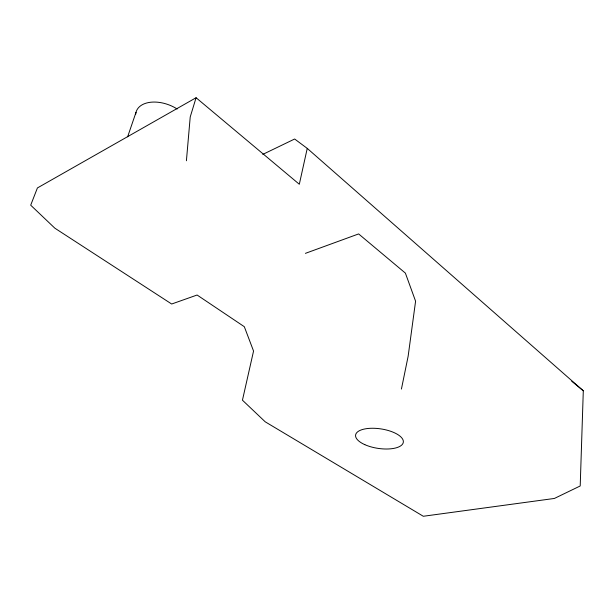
<?xml version="1.0" encoding="UTF-8"?>
<svg xmlns="http://www.w3.org/2000/svg" width="614" height="614" viewBox="0 0 614 614"><rect width="100%" height="100%" fill="white"/><g stroke="black" fill="none" stroke-linecap="round" stroke-linejoin="round"><path stroke-width="0.92" d="M307.246 148.388L583.3 390.78L580.207 485.973L554.381 498.453L423.307 516.267L265.24 421.826L242.446 400.19L253.551 351.054L244.318 326.702L197.102 295.019L171.674 304.014L54.869 228.193L30.7 205.183L37.416 187.945L196.081 97.733L299.317 184.261L307.246 148.388L294.651 139.01L262.8 154.39M186.41 160.768L190.225 116.944L196.081 97.733M401.426 389.069L408.149 356.189L415.586 301.205L405.386 273.115L358.63 233.926L305.411 253.352M127.628 136.807L136.001 112.37M571.764 381.286L583.3 390.78M135.709 114.204A28.336 17.484 21 0 1 177.17 109.008M364.808 444.651A24.138 9.847 8.6 0 0 403.137 442.97A24.138 9.847 8.6 0 0 370.395 428.303A24.138 9.847 8.6 0 0 364.808 444.651"/></g></svg>
